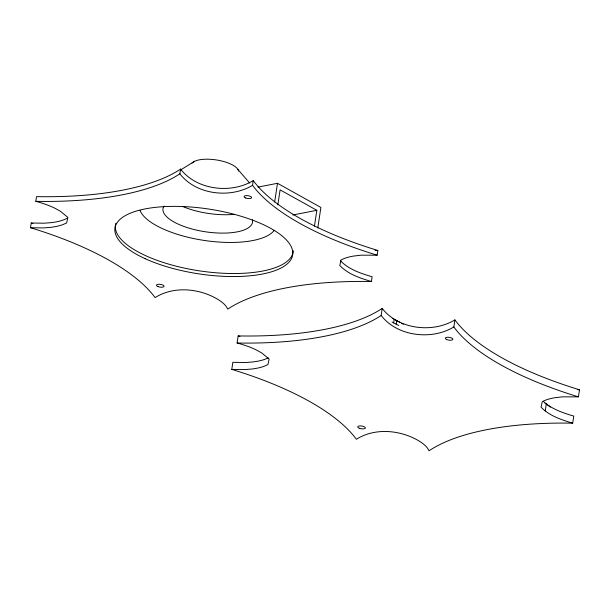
<?xml version="1.0" encoding="UTF-8"?>
<svg xmlns="http://www.w3.org/2000/svg" width="610" height="610" viewBox="0 0 610 610"><rect width="100%" height="100%" fill="white"/><g stroke="black" fill="none" stroke-linecap="round" stroke-linejoin="round"><path stroke-width="0.91" d="M340.502 260.813C348.882 269.521 360.838 273.41 372.13 276.787L371.414 281.507A235.155 85.804 8.6 0 0 227.774 309.102L226.478 306.861A49.036 17.896 8.6 0 0 217.953 299.441C199.439 288.255 173.758 285.785 155.093 297.611A235.849 86.056 8.6 0 0 30.5 227.721L31.217 223.008L43.943 223.207L50.622 222.711A49.036 17.896 8.6 0 0 64.294 219.6L67.367 218.205M30.5 227.721L43.234 227.927L49.913 227.431A49.036 17.896 8.6 0 0 63.577 224.32L66.658 222.924L67.862 217.389L60.535 211.342L55.419 208.498A53.367 19.474 8.6 0 0 35.815 201.346L36.524 196.626A235.849 86.056 8.6 0 0 180.59 169.1C196.717 190.137 231.137 194.064 253.264 180.59A235.849 86.056 8.6 0 0 377.864 250.481L377.148 255.194L361.013 255.186L353.106 256.139A51.377 18.742 8.6 0 0 340.998 259.997L339.785 265.525C348.165 274.241 360.121 278.129 371.414 281.507M253.264 180.59L252.555 185.303C230.42 198.784 196.008 194.857 179.881 173.812L180.59 169.1M543.594 401.647C552.058 409.196 563.061 412.962 573.766 416.089L572.698 423.165A235.155 85.804 8.6 0 0 429.051 450.767L427.755 448.525A49.036 17.896 8.6 0 0 419.23 441.099C400.724 429.913 375.036 427.442 356.377 439.276A235.849 86.056 8.6 0 0 231.777 369.385L232.852 362.31L245.578 362.508L252.258 362.012A49.036 17.896 8.6 0 0 265.929 358.901L268.24 357.856M231.777 369.385L244.511 369.584L251.19 369.088A49.036 17.896 8.6 0 0 264.862 365.977L267.935 364.582L269.14 359.054L261.812 353.007L256.696 350.155A53.367 19.474 8.6 0 0 237.092 343.003L238.167 335.927A235.849 86.056 8.6 0 0 382.226 308.401C398.361 329.438 432.772 333.365 454.907 319.892A235.849 86.056 8.6 0 0 579.5 389.782L578.433 396.858L562.29 396.851L554.391 397.804A51.377 18.742 8.6 0 0 542.275 401.654L541.07 407.19C549.45 415.898 561.406 419.794 572.698 423.165M274.66 201.986L277.489 183.297L257.969 187.095M277.855 204.785L280.112 189.87L316.842 210.32L314.44 226.165M317.787 228.01L320.89 207.461L277.489 183.297M454.907 319.892L453.832 326.968C431.705 340.441 397.285 336.514 381.158 315.477L382.226 308.401M398.681 325.481L393.648 322.904L394.182 319.365L392.802 318.466M396.203 324.108L396.744 320.57L394.411 319.411M545.226 410.995L546.293 403.934M180.781 169.854L194.529 161.33M292.823 214.987L316.842 210.32M375.081 250.367L377.864 250.481M577.647 389.706L579.5 389.782M396.744 320.57L400.046 322.408M401.7 323.323L403.347 324.245M392.093 322.042L393.648 322.904M545.043 403.126L550.388 407.061L549.907 406.412M237.908 169.458L249.719 183.084M238.167 335.927A53.367 19.474 8.6 0 1 239.982 336.423M381.158 315.477A235.849 86.056 8.6 0 1 237.092 343.003M578.433 396.858A235.849 86.056 8.6 0 1 453.832 326.968M31.217 223.008A235.849 86.056 8.6 0 1 32.948 223.542M179.881 173.812A235.849 86.056 8.6 0 1 35.815 201.346M377.148 255.194A235.849 86.056 8.6 0 1 252.555 185.303M192.043 163.114A23.981 8.753 8.6 0 1 217.404 160.102A23.981 8.753 8.6 0 1 238.548 171.067M252.41 219.775A45.277 16.516 8.6 0 1 204.746 231.686A45.277 16.516 8.6 0 1 164.052 206.012M234.019 214.339A45.277 16.516 8.6 0 1 182.977 206.615M293.25 250.74A89.861 32.788 8.6 0 1 198.532 270.718A89.861 32.788 8.6 0 1 115.824 223.275M274.081 230.504A69.182 25.246 8.6 0 1 204.327 240.454A69.182 25.246 8.6 0 1 140.056 210.481M145.203 258.709A89.861 32.788 8.6 0 0 291.115 259.303A89.861 32.788 8.6 0 0 175.154 206.371A89.861 32.788 8.6 0 0 145.203 258.709M245.716 197.983A3.843 1.403 8.6 0 0 251.633 197.678A3.843 1.403 8.6 0 0 246.158 195.596A3.843 1.403 8.6 0 0 245.716 197.983M158.135 286.639A3.843 1.403 8.6 0 0 164.052 286.334A3.843 1.403 8.6 0 0 158.577 284.252A3.843 1.403 8.6 0 0 158.135 286.639M446.444 339.404A3.843 1.403 8.6 0 0 452.803 339.579A3.843 1.403 8.6 0 0 448.098 337.246A3.843 1.403 8.6 0 0 446.444 339.404M359.412 428.296A3.843 1.403 8.6 0 0 365.337 427.991A3.843 1.403 8.6 0 0 359.862 425.91A3.843 1.403 8.6 0 0 359.412 428.296"/></g></svg>
